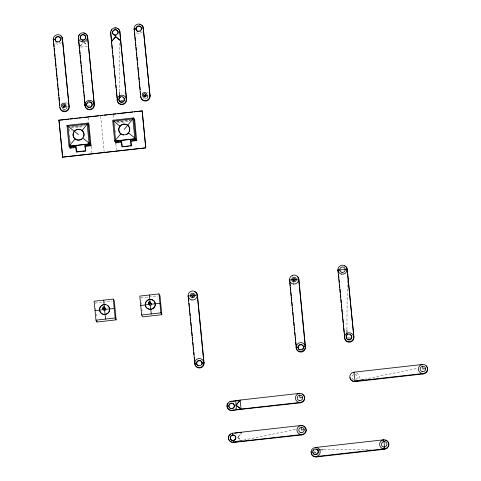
<?xml version="1.0" encoding="UTF-8"?>
<svg xmlns="http://www.w3.org/2000/svg" width="481" height="481" viewBox="0 0 481 481"><rect width="100%" height="100%" fill="white"/><g stroke="black" fill="none" stroke-linecap="round" stroke-linejoin="round"><path stroke-width="0.36" stroke-dasharray="2.4 1.8" d="M119.577 91.649L119.877 43.206M346.933 329.214L347.24 280.032M79.804 46.489L83.472 42.027M80.375 46.146L83.129 42.797M239.989 439.387L237.65 437.397L241.781 432.383M237.758 437.614L241.889 432.593M120.809 100.938L123.395 100.144M348.166 338.51L350.751 337.716M364.351 379.244L417.033 368.422M243.651 440.103L295.599 429.425M120.587 100.282L121.958 100.102M88.354 105.471L89.725 105.297M347.258 337.939L349.308 337.674M313.804 452.711L315.855 452.447L315.548 449.747A2.766 2.706 -27.8 0 0 314.851 449.933M86.087 41.733L87.392 41.588M80.862 47.102L87.891 46.308M72.318 126.81L84.644 125.421M116.564 121.825L130.333 120.268M70.96 127.146L84.728 125.589M116.655 121.994L130.423 120.442M71.278 128.018L83.826 126.605M117.707 122.781L128.782 121.537M95.106 303.102L102.489 302.272M103.229 302.188L112.085 301.19M140.801 297.949L148.178 297.12M148.918 297.036L157.774 296.037M323.689 449.777L370.665 449.35M84.031 42.472L87.368 45.13M84.139 42.683L86.923 44.901M237.65 437.397L240.428 439.616M314.538 451.184L315.356 453.162M141.294 303.042L141.438 304.497M141.859 308.862L142.075 311.045M114.827 123.845L115.037 126.028M115.464 130.393L115.674 132.576M113.035 114.947L113.468 119.372M115.843 143.777L116.414 149.669M100.697 116.342L104.149 151.798M88.36 117.731L88.865 122.889M91.168 146.555L91.745 152.453M95.605 308.195L95.743 309.65M96.17 314.015L96.38 316.197M69.132 128.998L69.414 131.908M69.769 135.546L69.913 137.001M70.34 141.366L70.479 142.821M88.089 103.138A2.766 2.706 -27.8 0 1 88.714 102.784M147.372 92.376A4.612 4.509 -27.8 0 1 148.388 92.989M142.436 31.8A4.612 4.509 -27.8 0 1 135.155 31.674M146.801 98.358A2.309 2.255 -27.8 0 1 145.088 98.779M65.398 102.7A4.612 4.509 -27.8 0 1 67.556 103.631M61.604 42.442A4.612 4.509 -27.8 0 1 55.141 43.176M299.861 429.094A2.766 2.706 -27.8 0 1 300.391 428.613M235.822 407.84A4.612 4.509 -27.8 0 1 235.185 408.856M356.529 372.961A4.612 4.509 -27.8 0 1 358.802 378.926M355.08 374.428A2.766 2.706 -27.8 0 1 356.223 379.305M353.481 379.617A2.766 2.706 -27.8 0 1 353.661 374.591M293.572 283.111A2.309 2.255 -27.8 0 1 293.163 282.684M296.903 279.99A2.309 2.255 -27.8 0 1 297.18 280.507"/><path stroke-width="0.72" d="M119.541 97.607L119.571 92.394M346.891 335.179L346.927 329.96M347.288 271.837L347.078 269.174L337.939 270.208L344.739 338.191A4.612 4.509 -27.8 0 0 350.342 342.069A4.612 4.509 -27.8 0 0 353.607 336.009M117.244 99.134L117.388 100.619L111.46 41.643L115.59 36.628L120.713 40.825L115.59 36.628M111.46 41.643L115.705 36.839M69.829 145.148L75.09 139.039M90.181 145.923L89.111 143.885L87.181 124.068L82.101 130.519M115.524 139.995L120.785 133.886M124.2 129.455L132.87 118.915L134.8 138.732L135.876 140.771M241.113 409.295L240.121 400.078L231.096 401.316A4.612 4.509 -27.8 0 0 226.966 406.337A4.612 4.509 -27.8 0 0 231.974 410.323L241.113 409.295L235.991 405.092L240.121 400.078L299.525 393.38L299.747 393.801M236.105 405.309L240.235 400.288M292.382 275.944L292.713 275.763M422.727 364.893L422.498 364.466L353.962 372.192A4.612 4.509 -27.8 0 0 349.831 377.212A4.612 4.509 -27.8 0 0 354.84 381.199L363.618 379.395M302.489 425.913A4.612 4.509 -27.8 0 0 301.292 425.895L301.07 425.475L232.527 433.201A4.612 4.509 -27.8 0 0 228.397 438.221A4.612 4.509 -27.8 0 0 233.405 442.207L242.183 440.404M58.959 120.124L142.208 110.913L145.803 147.847L62.644 157.221L58.959 120.124L62.644 157.221M59.049 120.292L68.549 119.222M70.016 119.054L72.938 118.723M74.399 118.56L77.327 118.23M78.788 118.067L81.71 117.737M83.171 117.568L98.449 115.849M102.802 115.356L100.541 115.434M104.257 115.193L107.161 114.869M108.61 114.7L111.514 114.376M112.963 114.213L115.891 113.883M117.352 113.72L128.319 112.482M129.78 112.314L132.702 111.989M134.163 111.82L137.091 111.49M138.552 111.327L141.474 110.997M70.076 148.19L69.005 146.152L66.985 125.433L88.005 123.064L89.081 125.102M134.77 119.949L133.7 117.911L112.68 120.286L114.694 140.999L115.771 143.037M70.99 148.088L69.919 146.05L67.989 126.232L87.181 124.068M116.685 142.935L115.608 140.897L113.684 121.08L132.87 118.915M69.005 146.152L90.025 143.783L91.095 145.821M114.694 140.999L135.714 138.63L136.79 140.668M70.01 146.218L89.201 144.053M115.699 141.065L134.89 138.907M81.379 151.467L76.455 152.026L75.842 146.446L70.815 147.018L70.905 147.914M82.786 151.311L85.594 150.992L84.981 145.418L90.007 144.853L90.091 145.755M116.504 141.865L121.531 141.3L122.15 146.873L124.26 146.633M129.882 146.002L131.289 145.839L130.67 140.266L135.696 139.7L135.786 140.602M73.058 146.939L75.932 146.621M85.786 145.509L88.66 145.184M118.753 141.793L116.594 142.033L115.909 140.735M120.184 141.63L121.621 141.468M132.912 140.193L135.071 139.953M69.992 148.022L76.016 147.517M75.842 146.446L76.365 151.852L85.504 150.824M121.531 141.3L122.06 146.699L131.199 145.671M125.661 146.477L128.475 146.158M62.554 157.053L145.803 147.847M113.312 299.074L94.126 301.238L95.966 320.154L96.946 322.017L116.137 319.853L114.298 300.938L113.312 299.074L115.157 317.989L116.137 319.853M159.007 293.921L139.815 296.086L141.654 315.001L142.641 316.865L161.832 314.706L159.993 295.785L159.007 293.921L160.846 312.836L161.832 314.706M289.526 280.068L298.665 279.04L298.887 279.461L305.465 347.023A4.612 4.509 -27.8 0 1 301.334 352.044A4.612 4.509 -27.8 0 1 296.326 348.052L289.526 280.068L289.748 280.495A4.612 4.509 -27.8 0 1 289.79 279.311M188.119 296.007L197.258 294.979L197.481 295.406L204.058 362.963A4.612 4.509 -27.8 0 1 199.928 367.983A4.612 4.509 -27.8 0 1 194.919 363.991L188.119 296.007L188.342 296.434M95.046 310.696L103.409 309.572L102.694 308.213L103.836 308.087L104.66 310.57L105.561 319.071M114.231 308.531L105.694 309.313L104.978 307.96M140.735 305.543L149.098 304.419L148.382 303.066L149.525 302.934L150.349 305.417L151.25 313.919M159.926 303.379L151.383 304.16L150.667 302.808M95.966 320.154L115.157 317.989M141.654 315.001L160.846 312.836M296.104 347.631L297.931 347.42L298.154 347.847M305.465 347.023L305.243 346.597L303.415 346.807L303.637 347.228M194.697 363.57L196.525 363.359L196.747 363.786M204.058 362.963L203.836 362.536L202.008 362.746L202.23 363.167M354.84 381.199L423.376 373.472L423.599 373.899L355.062 381.625L353.962 372.192L354.184 372.619M232.696 401.364L234.932 401.112M236.424 400.944L239.4 400.607M302.092 394.149A4.612 4.509 -27.8 0 1 300.625 402.807L231.974 410.323M234.752 433.177L237.56 432.858M238.967 432.696L241.781 432.383M233.405 442.207L301.942 434.481L302.17 434.902L233.519 442.418L233.345 440.62A2.766 2.706 -27.8 0 1 230.483 437.055A2.766 2.706 -27.8 0 1 235.011 435.942A2.766 2.706 -27.8 0 1 234.043 440.446M315.193 447.516L383.736 439.79L384.836 449.224L316.294 456.95L316.071 456.523L384.608 448.797M425.685 368.705L422.937 368.969L422.721 366.263M302.705 397.619L299.964 397.883L299.741 395.172M304.251 429.713L301.509 429.978L301.292 427.266M316.979 449.837L322.943 449.783M381.854 449.248L384.836 449.224A4.612 4.509 -27.8 0 0 385.155 440.235M149.813 95.599A4.612 4.509 -27.8 0 1 145.683 100.619L143.338 100.27A4.612 4.509 -27.8 0 1 140.674 96.627L134.097 29.07A4.612 4.509 -27.8 0 1 138.233 24.05A4.612 4.509 -27.8 0 1 143.236 28.036L150.036 96.02L143.236 28.036L141.408 28.247L141.636 28.668M60.804 39.316L60.582 38.889L62.41 38.684L68.981 106.241A4.612 4.509 -27.8 0 1 64.851 111.261L62.512 110.919A4.612 4.509 -27.8 0 1 59.842 107.275L53.271 39.713A4.612 4.509 -27.8 0 1 57.401 34.698A4.612 4.509 -27.8 0 1 62.41 38.684L69.21 106.668A4.612 4.509 -27.8 0 1 65.073 111.688A4.612 4.509 -27.8 0 1 60.071 107.696L59.842 107.275M144.126 100.493L145.683 100.619M63.294 111.141L64.851 111.261M113.684 121.08L120.04 126.244M134.716 137.837L128.535 133.015A5.531 5.411 -27.8 0 1 126.214 134.686M67.989 126.232L78.505 134.608M89.021 142.983L82.846 138.161M235.991 405.092L240.999 409.084L300.397 402.387L300.625 402.807M337.939 270.208L338.377 272.859M136.153 29.287L135.925 28.866L134.097 29.07L134.47 30.976M111.574 41.859L110.696 32.846A4.612 4.509 -27.8 0 1 114.827 27.832A4.612 4.509 -27.8 0 1 119.835 31.818L126.521 99.591L120.599 40.614M118.007 32.023L118.122 32.239A2.766 2.706 -27.8 0 0 114.875 29.882A2.766 2.706 -27.8 0 0 112.722 33.321A2.766 2.706 -27.8 0 0 116.342 35.077M110.696 32.846L111.82 43.452M140.674 96.627L140.897 97.054A4.612 4.509 -27.8 0 0 146.501 100.938A4.612 4.509 -27.8 0 0 149.771 94.871M87.602 37.007L94.294 104.78L87.602 37.007A4.612 4.509 -27.8 0 0 83.796 33.039M79.599 48.743L78.355 37.825L85.155 105.808L85.011 104.329M130.67 140.266L131.289 145.839M130.85 141.336L136.7 140.5L134.68 119.781M121.711 142.37L115.68 142.869L115.536 141.39M55.321 39.935L55.099 39.508L53.271 39.713L53.638 41.625M68.981 106.241L69.21 106.668M84.981 145.418L85.594 150.992M85.155 146.489L91.005 145.647L88.991 124.934M74.254 131.223A5.531 5.411 -27.8 0 0 77.597 139.989A5.531 5.411 -27.8 0 0 83.664 132.612A5.531 5.411 -27.8 0 0 74.254 131.223L74.345 131.397M232.642 433.411L232.816 435.215M66.985 125.433L67.647 126.677M70.22 145.887L70.905 147.186L70.761 145.731M149.759 299.338L149.85 299.507A5.075 4.96 -27.8 0 0 145.977 307.07A5.075 4.96 -27.8 0 0 154.491 307.215A5.075 4.96 -27.8 0 0 151.166 299.531M105.471 304.683A5.075 4.96 -27.8 0 0 104.155 304.659L104.377 307.678M149.35 301.743L149.633 304.058M103.655 306.896L103.944 309.211M347.078 269.174L353.878 337.157L347.3 269.6A4.612 4.509 -27.8 0 0 344.637 265.957M338.528 274.344L338.889 278.054M339.033 279.539L339.321 282.509M339.538 284.734L339.827 287.704M339.971 289.189L340.332 292.899M340.476 294.384L340.764 297.354M340.981 299.585L341.269 302.555M341.414 304.04L341.775 307.75M341.919 309.235L342.213 312.205M342.358 313.69L342.719 317.4M342.863 318.885L343.224 322.601M343.368 324.086L343.656 327.05M343.801 328.535L344.162 332.251M344.306 333.736L344.667 337.446M298.665 279.04L305.243 346.597M289.965 282.72L290.253 285.69M290.398 287.175L290.764 290.891M290.909 292.37L291.27 296.086M291.414 297.571L291.702 300.541M291.847 302.026L292.207 305.736M292.424 307.96L292.713 310.93M292.857 312.416L293.145 315.386M293.29 316.871L293.65 320.587M293.795 322.072L294.156 325.781M294.306 327.266L294.594 330.237M294.811 332.461L295.1 335.431M295.244 336.916L295.605 340.626M295.749 342.111L296.037 345.081M235.666 400.799L236.544 409.812M197.258 294.979L203.836 362.536M188.486 297.919L188.774 300.89M188.991 303.114L189.28 306.084M189.424 307.569L189.785 311.279M189.929 312.764L190.223 315.734M190.44 317.965L190.729 320.935M190.873 322.42L191.234 326.13M191.378 327.615L191.666 330.585M191.811 332.07L192.172 335.78M192.316 337.265L192.604 340.235M192.821 342.46L193.109 345.43M193.254 346.915L193.615 350.631M193.765 352.116L194.053 355.086M194.27 357.311L194.558 360.281M194.703 361.766L194.919 363.991M145.136 94.985L145.244 96.116M134.614 32.461L134.902 35.432M135.047 36.917L135.408 40.626M135.552 42.112L135.913 45.827M136.057 47.312L136.345 50.283M136.562 52.507L136.851 55.477M136.995 56.962L137.362 60.672M137.506 62.157L137.794 65.127M138.011 67.358L138.3 70.328M138.444 71.807L138.805 75.523M138.949 77.008L139.237 79.978M139.382 81.463L139.743 85.173M139.887 86.658L140.175 89.628M140.392 91.853L140.68 94.823M142.117 110.744L145.713 147.679M133.7 117.911L135.714 138.63M149.411 295.003L150.072 302.525M119.835 31.818L120.713 40.825M111.965 44.937L112.326 48.653M112.47 50.138L112.758 53.108M112.975 55.333L113.263 58.303M113.408 59.788L113.775 63.498M113.919 64.983L114.207 67.953M114.424 70.178L114.712 73.148M114.857 74.633L115.218 78.349M115.362 79.834L115.65 82.804M115.867 85.029L116.155 87.999M116.3 89.484L116.661 93.194M116.805 94.679L117.093 97.649M116.456 140.578L116.594 142.767M88.005 123.064L90.025 143.783M79.744 50.222L80.105 53.932M80.249 55.411L80.537 58.375M80.754 60.6L81.042 63.564M81.187 65.049L81.548 68.753M81.692 70.232L81.98 73.196M82.197 75.421L82.485 78.385M82.63 79.87L82.991 83.574M83.135 85.059L83.423 88.023M83.64 90.248L83.928 93.212M84.073 94.691L84.434 98.401M84.578 99.88L84.866 102.844M103.716 300.156L104.155 304.659M96.807 320.562L96.946 322.017M64.304 105.634L64.412 106.758M53.782 43.11L54.143 46.819M54.287 48.304L54.575 51.275M54.792 53.505L55.081 56.469M55.225 57.954L56.024 66.125M56.241 68.35L56.53 71.32M56.674 72.805L57.035 76.515M57.179 78L57.467 80.97M57.684 83.201L57.973 86.171M58.117 87.656L58.405 90.62M58.622 92.851L58.91 95.821M59.055 97.306L59.416 101.016M59.56 102.501L59.854 105.471M123.376 135.005A5.531 5.411 -27.8 0 1 118.957 128.361A5.531 5.411 -27.8 0 1 126.13 124.465A5.531 5.411 -27.8 0 1 129.299 131.794M81.794 139.153A5.531 5.411 -27.8 0 1 73.286 136.327A5.531 5.411 -27.8 0 1 79.028 129.347A5.531 5.411 -27.8 0 1 83.604 136.947M126.256 98.443A4.612 4.509 -27.8 0 1 122.39 104.605A4.612 4.509 -27.8 0 1 117.43 99.435M117.286 28.385A4.612 4.509 -27.8 0 1 119.949 32.029M110.81 33.063A4.612 4.509 -27.8 0 1 110.852 31.878M111.201 30.742A4.612 4.509 -27.8 0 1 111.839 29.726M114.941 28.042A4.612 4.509 -27.8 0 1 116.137 28.06M122.829 97.168A2.766 2.706 -27.8 0 1 124.345 100.499A2.766 2.706 -27.8 0 1 121.086 102.333A2.766 2.706 -27.8 0 1 119.005 99.326M119.204 98.641A2.766 2.706 -27.8 0 1 120.725 97.168M118.092 32.948A2.766 2.706 -27.8 0 1 117.881 33.628M94.023 103.631A4.612 4.509 -27.8 0 1 90.163 109.8A4.612 4.509 -27.8 0 1 85.197 104.624M78.463 38.041A4.612 4.509 -27.8 0 1 79.491 34.704M90.602 102.357A2.766 2.706 -27.8 0 1 91.414 106.794A2.766 2.706 -27.8 0 1 86.935 105.91M86.76 105.225A2.766 2.706 -27.8 0 1 86.778 104.515M86.977 103.83A2.766 2.706 -27.8 0 1 87.344 103.217M89.189 102.176A2.766 2.706 -27.8 0 1 89.911 102.176M82.582 40.212A2.766 2.706 -27.8 0 1 80.441 36.664A2.766 2.706 -27.8 0 1 84.391 35.131A2.766 2.706 -27.8 0 1 85.161 39.214M84.632 39.707A2.766 2.706 -27.8 0 1 83.297 40.224M141.811 25.427A4.612 4.509 -27.8 0 1 143.422 29.648M134.325 29.491A4.612 4.509 -27.8 0 1 134.367 28.313M139.652 24.495A4.612 4.509 -27.8 0 1 140.795 24.82M147.336 95.19A2.309 2.255 -27.8 0 1 147.727 96.873M147.553 97.439A2.309 2.255 -27.8 0 1 147.234 97.95M144.005 98.31A2.309 2.255 -27.8 0 1 143.597 97.883M137.752 31.475A2.766 2.706 -27.8 0 1 136.388 27.892A2.766 2.706 -27.8 0 1 140.037 26.485A2.766 2.706 -27.8 0 1 141.396 30.062M140.494 31.163A2.766 2.706 -27.8 0 1 139.857 31.505M144.114 95.947A1.154 1.13 -27.8 0 1 145.971 95.226M60.985 36.075A4.612 4.509 -27.8 0 1 62.59 40.29M53.493 40.139A4.612 4.509 -27.8 0 1 53.535 38.955M66.787 106.349A2.309 2.255 -27.8 0 1 66.901 107.516M66.721 108.087A2.309 2.255 -27.8 0 1 66.408 108.592M65.44 109.289A2.309 2.255 -27.8 0 1 64.857 109.434M64.256 109.427A2.309 2.255 -27.8 0 1 63.684 109.265M63.173 108.959A2.309 2.255 -27.8 0 1 62.764 108.532M56.92 42.118A2.766 2.706 -27.8 0 1 55.556 38.54A2.766 2.706 -27.8 0 1 59.205 37.127A2.766 2.706 -27.8 0 1 60.57 40.711M59.662 41.811A2.766 2.706 -27.8 0 1 59.025 42.154M63.282 106.59A1.154 1.13 -27.8 0 1 65.139 105.874M233.519 442.418A4.612 4.509 -27.8 0 1 230.417 434.271M303.637 426.244A4.612 4.509 -27.8 0 1 300.968 434.884M233.255 410.251A4.612 4.509 -27.8 0 1 228.102 403.21M230.038 401.815A4.612 4.509 -27.8 0 1 231.205 401.527M230.501 408.525A2.766 2.706 -27.8 0 1 229.521 404.341A2.766 2.706 -27.8 0 1 233.886 404.413A2.766 2.706 -27.8 0 1 232.612 408.561M317.466 456.661A4.612 4.509 -27.8 0 1 311.556 454.112M311.285 452.964A4.612 4.509 -27.8 0 1 311.327 451.779M316.041 449.326A2.766 2.706 -27.8 0 1 318.38 452.14A2.766 2.706 -27.8 0 1 315.704 454.737A2.766 2.706 -27.8 0 1 312.897 452.374M313.107 450.98A2.766 2.706 -27.8 0 1 313.48 450.366M194.817 291.763A4.612 4.509 -27.8 0 1 197.481 295.406M198.346 365.975A2.766 2.706 -27.8 0 1 196.982 362.391A2.766 2.706 -27.8 0 1 200.631 360.984A2.766 2.706 -27.8 0 1 201.996 364.562M356.229 381.337A4.612 4.509 -27.8 0 1 350.054 377.639M426.082 365.843A4.612 4.509 -27.8 0 1 422.402 373.875M338.161 270.629A4.612 4.509 -27.8 0 1 338.203 269.444M350.186 334.734A2.766 2.706 -27.8 0 1 351.611 338.293A2.766 2.706 -27.8 0 1 347.985 339.76A2.766 2.706 -27.8 0 1 346.56 336.207M297.24 276.431A4.612 4.509 -27.8 0 1 298.887 279.461M299.753 350.03A2.766 2.706 -27.8 0 1 298.298 346.675A2.766 2.706 -27.8 0 1 301.587 344.895A2.766 2.706 -27.8 0 1 303.613 347.937M303.403 348.623A2.766 2.706 -27.8 0 1 303.018 349.23M302.495 349.723A2.766 2.706 -27.8 0 1 301.858 350.066M150.433 303.168A1.154 1.13 -27.8 0 1 151.353 304.557A1.154 1.13 -27.8 0 1 149.856 305.369A1.154 1.13 -27.8 0 1 149.2 303.842M107.852 305.712A5.075 4.96 -27.8 0 1 107.918 313.347A5.075 4.96 -27.8 0 1 100.288 312.223A5.075 4.96 -27.8 0 1 102.874 304.972M105.026 308.405A1.154 1.13 -27.8 0 1 105.592 309.896A1.154 1.13 -27.8 0 1 104.07 310.485A1.154 1.13 -27.8 0 1 103.505 308.994M123.286 134.836A5.531 5.411 -27.8 0 0 129.359 127.459A5.531 5.411 -27.8 0 0 119.949 126.07A5.531 5.411 -27.8 0 0 123.286 134.836M114.809 35.023A2.766 2.706 -27.8 0 0 117.845 31.337A2.766 2.706 -27.8 0 0 113.143 30.64A2.766 2.706 -27.8 0 0 114.809 35.023M120.971 104.167A4.612 4.509 -27.8 0 0 126.034 98.016A4.612 4.509 -27.8 0 0 118.188 96.861A4.612 4.509 -27.8 0 0 120.971 104.167M121.098 101.954A2.766 2.706 -27.8 0 0 124.068 98.214A2.766 2.706 -27.8 0 0 119.354 97.601A2.766 2.706 -27.8 0 0 121.098 101.954M82.167 41.793A4.612 4.509 -27.8 0 0 87.223 35.648A4.612 4.509 -27.8 0 0 79.383 34.494A4.612 4.509 -27.8 0 0 82.167 41.793M82.467 40.001A2.766 2.706 -27.8 0 0 85.504 36.315A2.766 2.706 -27.8 0 0 80.796 35.618A2.766 2.706 -27.8 0 0 82.467 40.001M88.738 109.355A4.612 4.509 -27.8 0 0 93.801 103.205A4.612 4.509 -27.8 0 0 85.961 102.05A4.612 4.509 -27.8 0 0 88.738 109.355M88.865 107.143A2.766 2.706 -27.8 0 0 91.841 103.403A2.766 2.706 -27.8 0 0 87.121 102.79A2.766 2.706 -27.8 0 0 88.865 107.143M144.336 95.875A1.154 1.13 -27.8 0 0 145.605 94.342A1.154 1.13 -27.8 0 0 143.645 94.054A1.154 1.13 -27.8 0 0 144.336 95.875M144.15 97A2.309 2.255 -27.8 0 0 146.675 93.921A2.309 2.255 -27.8 0 0 142.755 93.344A2.309 2.255 -27.8 0 0 144.15 97M138.215 31.247A2.766 2.706 -27.8 0 0 141.252 27.555A2.766 2.706 -27.8 0 0 136.544 26.864A2.766 2.706 -27.8 0 0 138.215 31.247M63.504 106.523A1.154 1.13 -27.8 0 0 64.773 104.984A1.154 1.13 -27.8 0 0 62.813 104.696A1.154 1.13 -27.8 0 0 63.504 106.523M63.318 107.642A2.309 2.255 -27.8 0 0 65.843 104.569A2.309 2.255 -27.8 0 0 61.923 103.992A2.309 2.255 -27.8 0 0 63.318 107.642M57.383 41.889A2.766 2.706 -27.8 0 0 60.42 38.203A2.766 2.706 -27.8 0 0 55.712 37.506A2.766 2.706 -27.8 0 0 57.383 41.889M301.004 432.659A2.766 2.706 -27.8 0 0 304.1 429.022A2.766 2.706 -27.8 0 0 299.41 428.246A2.766 2.706 -27.8 0 0 301.004 432.659M300.745 434.457A4.612 4.509 -27.8 0 0 305.808 428.312A4.612 4.509 -27.8 0 0 297.967 427.158A4.612 4.509 -27.8 0 0 300.745 434.457M232.509 440.392A2.766 2.706 -27.8 0 0 235.546 436.706A2.766 2.706 -27.8 0 0 230.844 436.008A2.766 2.706 -27.8 0 0 232.509 440.392M299.459 400.565A2.766 2.706 -27.8 0 0 302.555 396.927A2.766 2.706 -27.8 0 0 297.865 396.152A2.766 2.706 -27.8 0 0 299.459 400.565M299.2 402.363A4.612 4.509 -27.8 0 0 304.263 396.218A4.612 4.509 -27.8 0 0 296.422 395.063A4.612 4.509 -27.8 0 0 299.2 402.363M231.078 408.513A2.766 2.706 -27.8 0 0 234.115 404.822A2.766 2.706 -27.8 0 0 229.407 404.13A2.766 2.706 -27.8 0 0 231.078 408.513M383.411 448.779A4.612 4.509 -27.8 0 0 388.474 442.628A4.612 4.509 -27.8 0 0 380.633 441.474A4.612 4.509 -27.8 0 0 383.411 448.779M383.718 446.987A2.766 2.706 -27.8 0 0 386.754 443.296A2.766 2.706 -27.8 0 0 382.046 442.604A2.766 2.706 -27.8 0 0 383.718 446.987M314.875 456.505A4.612 4.509 -27.8 0 0 319.931 450.36A4.612 4.509 -27.8 0 0 312.091 449.2A4.612 4.509 -27.8 0 0 314.875 456.505M315.001 454.292A2.766 2.706 -27.8 0 0 317.971 450.559A2.766 2.706 -27.8 0 0 313.257 449.939A2.766 2.706 -27.8 0 0 315.001 454.292M192.496 296.615A1.154 1.13 -27.8 0 0 193.759 295.081A1.154 1.13 -27.8 0 0 191.799 294.787A1.154 1.13 -27.8 0 0 192.496 296.615M191.931 299.976A4.612 4.509 -27.8 0 0 196.988 293.831A4.612 4.509 -27.8 0 0 189.147 292.676A4.612 4.509 -27.8 0 0 191.931 299.976M198.503 367.538A4.612 4.509 -27.8 0 0 203.565 361.387A4.612 4.509 -27.8 0 0 195.725 360.233A4.612 4.509 -27.8 0 0 198.503 367.538M192.304 297.739A2.309 2.255 -27.8 0 0 194.835 294.661A2.309 2.255 -27.8 0 0 190.915 294.083A2.309 2.255 -27.8 0 0 192.304 297.739M198.809 365.74A2.766 2.706 -27.8 0 0 201.846 362.055A2.766 2.706 -27.8 0 0 197.138 361.363A2.766 2.706 -27.8 0 0 198.809 365.74M422.438 371.651A2.766 2.706 -27.8 0 0 425.535 368.013A2.766 2.706 -27.8 0 0 420.845 367.243A2.766 2.706 -27.8 0 0 422.438 371.651M422.18 373.454A4.612 4.509 -27.8 0 0 427.236 367.304A4.612 4.509 -27.8 0 0 419.396 366.149A4.612 4.509 -27.8 0 0 422.18 373.454M341.75 274.176A4.612 4.509 -27.8 0 0 346.807 268.025A4.612 4.509 -27.8 0 0 338.967 266.871A4.612 4.509 -27.8 0 0 341.75 274.176M342.051 272.378A2.766 2.706 -27.8 0 0 345.087 268.693A2.766 2.706 -27.8 0 0 340.386 268.001A2.766 2.706 -27.8 0 0 342.051 272.378M348.328 341.732A4.612 4.509 -27.8 0 0 353.385 335.588A4.612 4.509 -27.8 0 0 345.544 334.427A4.612 4.509 -27.8 0 0 348.328 341.732M348.454 339.52A2.766 2.706 -27.8 0 0 351.425 335.786A2.766 2.706 -27.8 0 0 346.711 335.167A2.766 2.706 -27.8 0 0 348.454 339.52M293.903 280.676A1.154 1.13 -27.8 0 0 295.166 279.142A1.154 1.13 -27.8 0 0 293.206 278.848A1.154 1.13 -27.8 0 0 293.903 280.676M293.338 284.037A4.612 4.509 -27.8 0 0 298.394 277.892A4.612 4.509 -27.8 0 0 290.554 276.737A4.612 4.509 -27.8 0 0 293.338 284.037M299.916 351.599A4.612 4.509 -27.8 0 0 304.972 345.448A4.612 4.509 -27.8 0 0 297.132 344.294A4.612 4.509 -27.8 0 0 299.916 351.599M293.711 281.8A2.309 2.255 -27.8 0 0 296.242 278.721A2.309 2.255 -27.8 0 0 292.322 278.144A2.309 2.255 -27.8 0 0 293.711 281.8M300.216 349.801A2.766 2.706 -27.8 0 0 303.252 346.116A2.766 2.706 -27.8 0 0 298.545 345.424A2.766 2.706 -27.8 0 0 300.216 349.801M149.405 309.223A5.075 4.96 -27.8 0 0 154.972 302.465A5.075 4.96 -27.8 0 0 146.344 301.19A5.075 4.96 -27.8 0 0 149.405 309.223M149.338 304.058A1.154 1.13 -27.8 0 0 150.601 302.519A1.154 1.13 -27.8 0 0 148.641 302.23A1.154 1.13 -27.8 0 0 149.338 304.058M103.716 314.376A5.075 4.96 -27.8 0 0 109.277 307.612A5.075 4.96 -27.8 0 0 100.655 306.343A5.075 4.96 -27.8 0 0 103.716 314.376M103.643 309.205A1.154 1.13 -27.8 0 0 104.906 307.672A1.154 1.13 -27.8 0 0 102.946 307.383A1.154 1.13 -27.8 0 0 103.643 309.205"/></g></svg>
